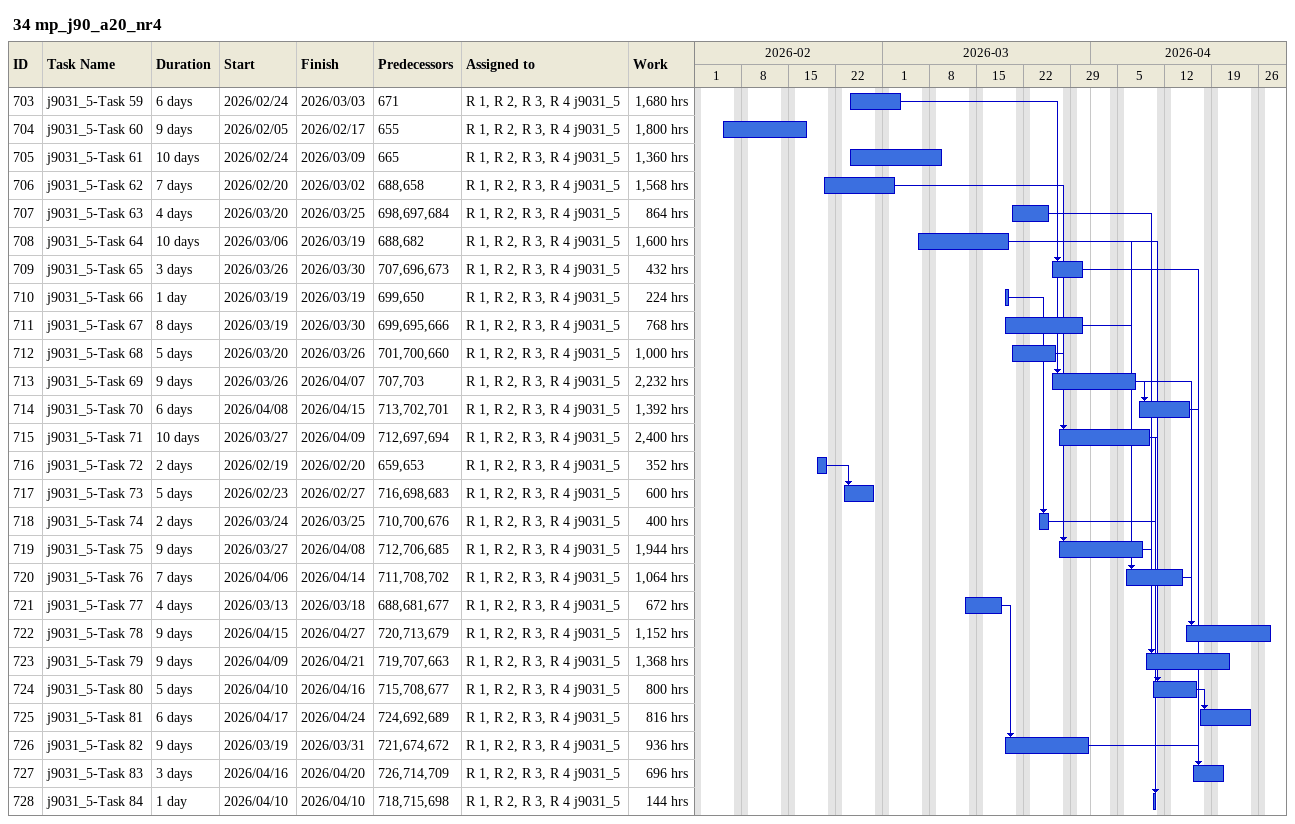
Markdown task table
34 mp_j90_a20_nr4

| ID | Task | Duration | Start | Finish | Predecessors | Resources | Work (h) |
|---|---|---|---|---|---|---|---|
| 703 | j9031_5-Task 59 | 6d | 2026-02-24 | 2026-03-03 | 671 | R 1, R 2, R 3, R 4 j9031_5 | 1680 |
| 704 | j9031_5-Task 60 | 9d | 2026-02-05 | 2026-02-17 | 655 | R 1, R 2, R 3, R 4 j9031_5 | 1800 |
| 705 | j9031_5-Task 61 | 10d | 2026-02-24 | 2026-03-09 | 665 | R 1, R 2, R 3, R 4 j9031_5 | 1360 |
| 706 | j9031_5-Task 62 | 7d | 2026-02-20 | 2026-03-02 | 688, 658 | R 1, R 2, R 3, R 4 j9031_5 | 1568 |
| 707 | j9031_5-Task 63 | 4d | 2026-03-20 | 2026-03-25 | 698, 697, 684 | R 1, R 2, R 3, R 4 j9031_5 | 864 |
| 708 | j9031_5-Task 64 | 10d | 2026-03-06 | 2026-03-19 | 688, 682 | R 1, R 2, R 3, R 4 j9031_5 | 1600 |
| 709 | j9031_5-Task 65 | 3d | 2026-03-26 | 2026-03-30 | 707, 696, 673 | R 1, R 2, R 3, R 4 j9031_5 | 432 |
| 710 | j9031_5-Task 66 | 1d | 2026-03-19 | 2026-03-19 | 699, 650 | R 1, R 2, R 3, R 4 j9031_5 | 224 |
| 711 | j9031_5-Task 67 | 8d | 2026-03-19 | 2026-03-30 | 699, 695, 666 | R 1, R 2, R 3, R 4 j9031_5 | 768 |
| 712 | j9031_5-Task 68 | 5d | 2026-03-20 | 2026-03-26 | 701, 700, 660 | R 1, R 2, R 3, R 4 j9031_5 | 1000 |
| 713 | j9031_5-Task 69 | 9d | 2026-03-26 | 2026-04-07 | 707, 703 | R 1, R 2, R 3, R 4 j9031_5 | 2232 |
| 714 | j9031_5-Task 70 | 6d | 2026-04-08 | 2026-04-15 | 713, 702, 701 | R 1, R 2, R 3, R 4 j9031_5 | 1392 |
| 715 | j9031_5-Task 71 | 10d | 2026-03-27 | 2026-04-09 | 712, 697, 694 | R 1, R 2, R 3, R 4 j9031_5 | 2400 |
| 716 | j9031_5-Task 72 | 2d | 2026-02-19 | 2026-02-20 | 659, 653 | R 1, R 2, R 3, R 4 j9031_5 | 352 |
| 717 | j9031_5-Task 73 | 5d | 2026-02-23 | 2026-02-27 | 716, 698, 683 | R 1, R 2, R 3, R 4 j9031_5 | 600 |
| 718 | j9031_5-Task 74 | 2d | 2026-03-24 | 2026-03-25 | 710, 700, 676 | R 1, R 2, R 3, R 4 j9031_5 | 400 |
| 719 | j9031_5-Task 75 | 9d | 2026-03-27 | 2026-04-08 | 712, 706, 685 | R 1, R 2, R 3, R 4 j9031_5 | 1944 |
| 720 | j9031_5-Task 76 | 7d | 2026-04-06 | 2026-04-14 | 711, 708, 702 | R 1, R 2, R 3, R 4 j9031_5 | 1064 |
| 721 | j9031_5-Task 77 | 4d | 2026-03-13 | 2026-03-18 | 688, 681, 677 | R 1, R 2, R 3, R 4 j9031_5 | 672 |
| 722 | j9031_5-Task 78 | 9d | 2026-04-15 | 2026-04-27 | 720, 713, 679 | R 1, R 2, R 3, R 4 j9031_5 | 1152 |
| 723 | j9031_5-Task 79 | 9d | 2026-04-09 | 2026-04-21 | 719, 707, 663 | R 1, R 2, R 3, R 4 j9031_5 | 1368 |
| 724 | j9031_5-Task 80 | 5d | 2026-04-10 | 2026-04-16 | 715, 708, 677 | R 1, R 2, R 3, R 4 j9031_5 | 800 |
| 725 | j9031_5-Task 81 | 6d | 2026-04-17 | 2026-04-24 | 724, 692, 689 | R 1, R 2, R 3, R 4 j9031_5 | 816 |
| 726 | j9031_5-Task 82 | 9d | 2026-03-19 | 2026-03-31 | 721, 674, 672 | R 1, R 2, R 3, R 4 j9031_5 | 936 |
| 727 | j9031_5-Task 83 | 3d | 2026-04-16 | 2026-04-20 | 726, 714, 709 | R 1, R 2, R 3, R 4 j9031_5 | 696 |
| 728 | j9031_5-Task 84 | 1d | 2026-04-10 | 2026-04-10 | 718, 715, 698 | R 1, R 2, R 3, R 4 j9031_5 | 144 |
